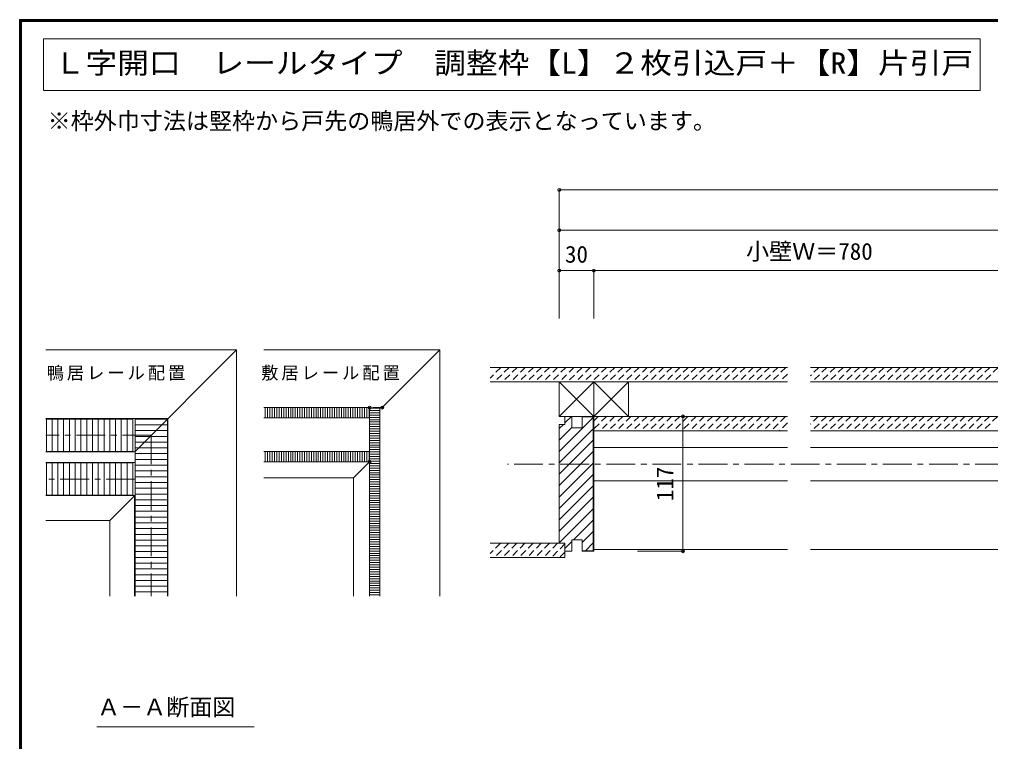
# Model space of a CAD drawing. Units: millimetres, scale not verified. Extents: x -957 to 993, y -689 to 708.
# Drawn here: x -957 to -115, y 81 to 708 of the extents above; entities that cross this region are included whole.
import ezdxf
from ezdxf.enums import TextEntityAlignment as Align

# ---------------------------------------------------------------- set-up
doc = ezdxf.new("R2010")
doc.units = ezdxf.units.MM
doc.header["$LTSCALE"] = 5
doc.header["$PDMODE"] = 32
doc.header["$PDSIZE"] = 2.5
for name, pattern in [('CHAIN1', [8, 5, -1, 1, -1]), ('DASHED1', [1.8, 1.2, -0.6]), ('DASHED2', [3, 2, -1])]:
    doc.linetypes.add(name, pattern=pattern)
for name, color, linetype, lineweight in [('0-A_文字', 7, 'Continuous', 9), ('0-B_寸法', 7, 'Continuous', 9), ('F-1_枠', 6, 'Continuous', 9), ('F-B_ﾊﾂﾁ', 7, 'Continuous', 9)]:
    doc.layers.add(name, color=color, linetype=linetype, lineweight=lineweight)
doc.layers.add('F-0_補助線', color=7, linetype='Continuous')
doc.styles.add('ＭＳ ゴシック', font='')
doc.styles.get('ＭＳ ゴシック').set_extended_font_data('MS Gothic')

msp = doc.modelspace()

# ---------------------------------------------------------------- linework, layer by layer
at = {"layer": '0-B_寸法', "color": 4}
for p, q in [((-488.859, 559.617), (-488.859, 489.617)), ((-488.859, 524.617), (-488.859, 489.617)), ((-488.859, 448.145), (-488.859, 524.617)), ((-488.859, 489.617), (-78.859, 489.617)), ((-458.859, 489.617), (715.141, 489.617)), ((-458.859, 489.617), (-458.859, 448.145))]:
    msp.add_line(p, q, dxfattribs=at)
at = {"layer": '0-B_寸法'}
for p, q in [((-934.16, 420.802), (-768.832, 420.802)), ((-856.832, 332.802), (-768.832, 420.802)), ((-768.832, 207.275), (-768.832, 420.802)), ((-592.374, 420.802), (-745.065, 420.802)), ((-641.495, 371.681), (-592.374, 420.802)), ((-592.374, 420.802), (-592.374, 207.275)), ((-548.859, 405.626), (-290.886, 405.626)), ((-270.886, 405.626), (-78.859, 405.626)), ((-548.859, 393.126), (-290.886, 393.126)), ((-488.859, 393.126), (-488.859, 363.126)), ((-458.859, 393.126), (-488.859, 363.126)), ((-488.859, 393.126), (-458.859, 363.126)), ((-458.859, 393.126), (-458.859, 363.126)), ((-428.859, 393.126), (-458.859, 363.126)), ((-458.859, 393.126), (-428.859, 363.126)), ((-428.859, 393.126), (-428.859, 363.126)), ((-270.886, 393.126), (-78.859, 393.126)), ((-653.874, 370.802), (-745.065, 370.802)), ((-743.874, 361.802), (-743.874, 370.802)), ((-741.874, 361.802), (-741.874, 370.802)), ((-739.874, 361.802), (-739.874, 370.802)), ((-737.874, 361.802), (-737.874, 370.802)), ((-735.874, 361.802), (-735.874, 370.802)), ((-733.874, 361.802), (-733.874, 370.802)), ((-731.874, 361.802), (-731.874, 370.802)), ((-729.874, 361.802), (-729.874, 370.802)), ((-727.874, 361.802), (-727.874, 370.802)), ((-725.874, 361.802), (-725.874, 370.802)), ((-723.874, 361.802), (-723.874, 370.802)), ((-721.874, 361.802), (-721.874, 370.802)), ((-719.874, 361.802), (-719.874, 370.802)), ((-717.874, 361.802), (-717.874, 370.802)), ((-715.874, 361.802), (-715.874, 370.802)), ((-713.874, 361.802), (-713.874, 370.802)), ((-711.874, 361.802), (-711.874, 370.802)), ((-709.874, 361.802), (-709.874, 370.802)), ((-707.874, 361.802), (-707.874, 370.802)), ((-705.874, 361.802), (-705.874, 370.802)), ((-703.874, 361.802), (-703.874, 370.802)), ((-701.874, 361.802), (-701.874, 370.802)), ((-699.874, 361.802), (-699.874, 370.802)), ((-697.874, 361.802), (-697.874, 370.802)), ((-695.874, 361.802), (-695.874, 370.802)), ((-693.874, 361.802), (-693.874, 370.802)), ((-691.874, 361.802), (-691.874, 370.802)), ((-689.874, 361.802), (-689.874, 370.802)), ((-687.874, 361.802), (-687.874, 370.802)), ((-685.874, 361.802), (-685.874, 370.802)), ((-683.874, 361.802), (-683.874, 370.802)), ((-681.874, 361.802), (-681.874, 370.802)), ((-679.874, 361.802), (-679.874, 370.802)), ((-677.874, 361.802), (-677.874, 370.802)), ((-675.874, 361.802), (-675.874, 370.802)), ((-673.874, 361.802), (-673.874, 370.802)), ((-671.874, 361.802), (-671.874, 370.802)), ((-669.874, 361.802), (-669.874, 370.802)), ((-667.874, 361.802), (-667.874, 370.802)), ((-665.874, 361.802), (-665.874, 370.802)), ((-663.874, 361.802), (-663.874, 370.802)), ((-661.874, 361.802), (-661.874, 370.802)), ((-659.874, 361.802), (-659.874, 370.802)), ((-657.874, 361.802), (-657.874, 370.802)), ((-655.874, 361.802), (-655.874, 370.802)), ((-653.874, 361.802), (-653.874, 370.802)), ((-650.374, 370.802), (-643.616, 370.802)), ((-644.374, 370.302), (-653.374, 370.302)), ((-653.374, 370.302), (-653.374, 207.275)), ((-644.374, 368.302), (-653.374, 368.302)), ((-644.374, 366.302), (-653.374, 366.302)), ((-644.374, 364.302), (-653.374, 364.302)), ((-644.374, 370.302), (-644.374, 207.275)), ((-488.859, 363.126), (-458.859, 363.126)), ((-483.859, 356.126), (-483.859, 363.126)), ((-477.859, 363.126), (-483.859, 363.126)), ((-478.275, 363.126), (-483.859, 357.541)), ((-477.859, 363.126), (-477.859, 353.126)), ((-468.859, 363.126), (-458.859, 363.126)), ((-468.859, 353.126), (-468.859, 363.126)), ((-468.859, 362.626), (-459.359, 362.626)), ((-459.359, 246.626), (-459.359, 362.626)), ((-458.859, 246.126), (-458.859, 363.126)), ((-458.859, 363.126), (-290.886, 363.126)), ((-381.521, 363.126), (-421.04, 363.126)), ((-381.521, 363.126), (-381.521, 246.126)), ((-270.886, 363.126), (-78.859, 363.126)), ((-828.432, 361.202), (-934.16, 361.202)), ((-933.832, 332.802), (-933.832, 360.802)), ((-928.832, 332.802), (-928.832, 360.802)), ((-923.832, 332.802), (-923.832, 360.802)), ((-918.832, 332.802), (-918.832, 360.802)), ((-913.832, 332.802), (-913.832, 360.802)), ((-908.832, 332.802), (-908.832, 360.802)), ((-903.832, 332.802), (-903.832, 360.802)), ((-898.832, 332.802), (-898.832, 360.802)), ((-893.832, 332.802), (-893.832, 360.802)), ((-888.832, 332.802), (-888.832, 360.802)), ((-883.832, 332.802), (-883.832, 360.802)), ((-878.832, 332.802), (-878.832, 360.802)), ((-873.832, 332.802), (-873.832, 360.802)), ((-868.832, 332.802), (-868.832, 360.802)), ((-863.832, 332.802), (-863.832, 360.802)), ((-856.832, 360.802), (-856.832, 207.275)), ((-828.832, 360.802), (-856.832, 360.802)), ((-828.832, 355.802), (-856.832, 355.802)), ((-828.832, 360.802), (-828.832, 207.275)), ((-828.432, 361.202), (-828.432, 207.275)), ((-653.874, 361.802), (-745.065, 361.802)), ((-644.374, 362.302), (-653.374, 362.302)), ((-644.374, 360.302), (-653.374, 360.302)), ((-644.374, 358.302), (-653.374, 358.302)), ((-644.374, 356.302), (-653.374, 356.302)), ((-644.374, 354.302), (-653.374, 354.302)), ((-459.359, 362.242), (-488.859, 332.742)), ((-483.859, 356.126), (-488.859, 356.126)), ((-488.859, 253.126), (-488.859, 356.126)), ((-485.275, 356.126), (-488.859, 352.541)), ((-828.832, 350.802), (-856.832, 350.802)), ((-828.832, 345.802), (-856.832, 345.802)), ((-644.374, 352.302), (-653.374, 352.302)), ((-644.374, 350.302), (-653.374, 350.302)), ((-644.374, 348.302), (-653.374, 348.302)), ((-644.374, 346.302), (-653.374, 346.302)), ((-477.859, 353.642), (-488.859, 342.642)), ((-459.359, 352.343), (-488.859, 322.843)), ((-468.859, 353.126), (-477.859, 353.126)), ((-458.859, 350.626), (-290.886, 350.626)), ((-270.886, 350.626), (-78.859, 350.626)), ((-828.832, 340.802), (-856.832, 340.802)), ((-644.374, 344.302), (-653.374, 344.302)), ((-644.374, 342.302), (-653.374, 342.302)), ((-644.374, 340.302), (-653.374, 340.302)), ((-644.374, 338.302), (-653.374, 338.302)), ((-459.359, 342.443), (-488.859, 312.943)), ((-858.832, 332.802), (-934.16, 332.802)), ((-856.832, 332.402), (-934.16, 332.402)), ((-828.832, 335.802), (-856.832, 335.802)), ((-828.832, 330.802), (-856.832, 330.802)), ((-653.874, 332.802), (-745.065, 332.802)), ((-743.874, 332.802), (-743.874, 323.802)), ((-741.874, 332.802), (-741.874, 323.802)), ((-739.874, 332.802), (-739.874, 323.802)), ((-737.874, 332.802), (-737.874, 323.802)), ((-735.874, 332.802), (-735.874, 323.802)), ((-733.874, 332.802), (-733.874, 323.802)), ((-731.874, 332.802), (-731.874, 323.802)), ((-729.874, 332.802), (-729.874, 323.802)), ((-727.874, 332.802), (-727.874, 323.802)), ((-725.874, 332.802), (-725.874, 323.802)), ((-723.874, 332.802), (-723.874, 323.802)), ((-721.874, 332.802), (-721.874, 323.802)), ((-719.874, 332.802), (-719.874, 323.802)), ((-717.874, 332.802), (-717.874, 323.802)), ((-715.874, 332.802), (-715.874, 323.802)), ((-713.874, 332.802), (-713.874, 323.802)), ((-711.874, 332.802), (-711.874, 323.802)), ((-709.874, 332.802), (-709.874, 323.802)), ((-707.874, 332.802), (-707.874, 323.802)), ((-705.874, 332.802), (-705.874, 323.802)), ((-703.874, 332.802), (-703.874, 323.802)), ((-701.874, 332.802), (-701.874, 323.802)), ((-699.874, 332.802), (-699.874, 323.802)), ((-697.874, 332.802), (-697.874, 323.802)), ((-695.874, 332.802), (-695.874, 323.802)), ((-693.874, 332.802), (-693.874, 323.802)), ((-691.874, 332.802), (-691.874, 323.802)), ((-689.874, 332.802), (-689.874, 323.802)), ((-687.874, 332.802), (-687.874, 323.802)), ((-685.874, 332.802), (-685.874, 323.802)), ((-683.874, 332.802), (-683.874, 323.802)), ((-681.874, 332.802), (-681.874, 323.802)), ((-679.874, 332.802), (-679.874, 323.802)), ((-677.874, 332.802), (-677.874, 323.802)), ((-675.874, 332.802), (-675.874, 323.802)), ((-673.874, 332.802), (-673.874, 323.802)), ((-671.874, 332.802), (-671.874, 323.802)), ((-669.874, 332.802), (-669.874, 323.802)), ((-667.874, 332.802), (-667.874, 323.802)), ((-665.874, 332.802), (-665.874, 323.802)), ((-663.874, 332.802), (-663.874, 323.802)), ((-661.874, 332.802), (-661.874, 323.802)), ((-659.874, 332.802), (-659.874, 323.802)), ((-657.874, 332.802), (-657.874, 323.802)), ((-655.874, 332.802), (-655.874, 323.802)), ((-653.874, 332.802), (-653.874, 323.802)), ((-644.374, 336.302), (-653.374, 336.302)), ((-644.374, 334.302), (-653.374, 334.302)), ((-644.374, 332.302), (-653.374, 332.302)), ((-644.374, 330.302), (-653.374, 330.302)), ((-459.359, 332.544), (-488.859, 303.044)), ((-290.886, 336.026), (-458.859, 336.026)), ((89.114, 336.026), (-270.886, 336.026)), ((-856.832, 323.202), (-934.16, 323.202)), ((-858.832, 322.802), (-934.16, 322.802)), ((-933.832, 294.802), (-933.832, 322.802)), ((-928.832, 294.802), (-928.832, 322.802)), ((-923.832, 294.802), (-923.832, 322.802)), ((-918.832, 294.802), (-918.832, 322.802)), ((-913.832, 294.802), (-913.832, 322.802)), ((-908.832, 294.802), (-908.832, 322.802)), ((-903.832, 294.802), (-903.832, 322.802)), ((-898.832, 294.802), (-898.832, 322.802)), ((-893.832, 294.802), (-893.832, 322.802)), ((-888.832, 294.802), (-888.832, 322.802)), ((-883.832, 294.802), (-883.832, 322.802)), ((-878.832, 294.802), (-878.832, 322.802)), ((-873.832, 294.802), (-873.832, 322.802)), ((-868.832, 294.802), (-868.832, 322.802)), ((-863.832, 294.802), (-863.832, 322.802)), ((-858.832, 294.802), (-858.832, 322.802)), ((-828.832, 325.802), (-856.832, 325.802)), ((-828.832, 320.802), (-856.832, 320.802)), ((-653.874, 323.802), (-745.065, 323.802)), ((-654.252, 322.923), (-667.374, 309.802)), ((-644.374, 328.302), (-653.374, 328.302)), ((-644.374, 326.302), (-653.374, 326.302)), ((-644.374, 324.302), (-653.374, 324.302)), ((-644.374, 322.302), (-653.374, 322.302)), ((-644.374, 320.302), (-653.374, 320.302)), ((-459.359, 322.644), (-488.859, 293.144)), ((-828.832, 315.802), (-856.832, 315.802)), ((-644.374, 318.302), (-653.374, 318.302)), ((-644.374, 316.302), (-653.374, 316.302)), ((-644.374, 314.302), (-653.374, 314.302)), ((-644.374, 312.302), (-653.374, 312.302)), ((-459.359, 312.745), (-488.859, 283.245)), ((-828.832, 310.802), (-856.832, 310.802)), ((-828.832, 305.802), (-856.832, 305.802)), ((-667.374, 309.802), (-745.065, 309.802)), ((-667.374, 309.802), (-667.374, 207.275)), ((-644.374, 310.302), (-653.374, 310.302)), ((-644.374, 308.302), (-653.374, 308.302)), ((-644.374, 306.302), (-653.374, 306.302)), ((-644.374, 304.302), (-653.374, 304.302)), ((-290.886, 307.226), (-458.859, 307.226)), ((89.114, 307.226), (-270.886, 307.226)), ((-828.832, 300.802), (-856.832, 300.802)), ((-828.832, 295.802), (-856.832, 295.802)), ((-644.374, 302.302), (-653.374, 302.302)), ((-644.374, 300.302), (-653.374, 300.302)), ((-644.374, 298.302), (-653.374, 298.302)), ((-644.374, 296.302), (-653.374, 296.302)), ((-459.359, 302.845), (-488.859, 273.345)), ((-858.832, 294.802), (-934.16, 294.802)), ((-857.232, 294.402), (-934.16, 294.402)), ((-857.232, 294.402), (-857.232, 207.275)), ((-828.832, 290.802), (-856.832, 290.802)), ((-644.374, 294.302), (-653.374, 294.302)), ((-644.374, 292.302), (-653.374, 292.302)), ((-644.374, 290.302), (-653.374, 290.302)), ((-644.374, 288.302), (-653.374, 288.302)), ((-459.359, 292.946), (-488.859, 263.446)), ((-828.832, 285.802), (-856.832, 285.802)), ((-828.832, 280.802), (-856.832, 280.802)), ((-644.374, 286.302), (-653.374, 286.302)), ((-644.374, 284.302), (-653.374, 284.302)), ((-644.374, 282.302), (-653.374, 282.302)), ((-644.374, 280.302), (-653.374, 280.302)), ((-644.374, 278.302), (-653.374, 278.302)), ((-459.359, 283.046), (-488.859, 253.546)), ((-934.16, 272.802), (-878.832, 272.802)), ((-878.832, 207.275), (-878.832, 272.802)), ((-828.832, 275.802), (-856.832, 275.802)), ((-828.832, 270.802), (-856.832, 270.802)), ((-644.374, 276.302), (-653.374, 276.302)), ((-644.374, 274.302), (-653.374, 274.302)), ((-644.374, 272.302), (-653.374, 272.302)), ((-644.374, 270.302), (-653.374, 270.302)), ((-459.359, 273.147), (-476.381, 256.126)), ((-828.832, 265.802), (-856.832, 265.802)), ((-644.374, 268.302), (-653.374, 268.302)), ((-644.374, 266.302), (-653.374, 266.302)), ((-644.374, 264.302), (-653.374, 264.302)), ((-644.374, 262.302), (-653.374, 262.302)), ((-488.859, 253.126), (-488.859, 269.126)), ((-459.359, 263.247), (-468.859, 253.747)), ((-828.832, 260.802), (-856.832, 260.802)), ((-828.832, 255.802), (-856.832, 255.802)), ((-644.374, 260.302), (-653.374, 260.302)), ((-644.374, 258.302), (-653.374, 258.302)), ((-644.374, 256.302), (-653.374, 256.302)), ((-644.374, 254.302), (-653.374, 254.302)), ((-548.859, 253.126), (-483.859, 253.126)), ((-483.859, 253.126), (-488.859, 253.126)), ((-477.859, 254.647), (-483.859, 248.647)), ((-483.859, 253.126), (-483.859, 246.126)), ((-483.859, 240.626), (-483.859, 253.126)), ((-477.859, 256.126), (-477.859, 246.126)), ((-468.859, 256.126), (-477.859, 256.126)), ((-468.859, 256.126), (-468.859, 246.126)), ((-459.359, 253.348), (-466.082, 246.626)), ((-828.832, 250.802), (-856.832, 250.802)), ((-828.832, 245.802), (-856.832, 245.802)), ((-644.374, 252.302), (-653.374, 252.302)), ((-644.374, 250.302), (-653.374, 250.302)), ((-644.374, 248.302), (-653.374, 248.302)), ((-644.374, 246.302), (-653.374, 246.302)), ((-477.859, 246.126), (-483.859, 246.126)), ((-468.859, 246.626), (-459.359, 246.626)), ((-468.859, 246.126), (-458.859, 246.126)), ((-458.859, 247.626), (-290.886, 247.626)), ((-381.521, 246.126), (-421.04, 246.126)), ((-270.886, 247.626), (89.114, 247.626)), ((-828.832, 240.802), (-856.832, 240.802)), ((-644.374, 244.302), (-653.374, 244.302)), ((-644.374, 242.302), (-653.374, 242.302)), ((-644.374, 240.302), (-653.374, 240.302)), ((-644.374, 238.302), (-653.374, 238.302)), ((-644.374, 236.302), (-653.374, 236.302)), ((-548.859, 240.626), (-483.859, 240.626)), ((-828.832, 235.802), (-856.832, 235.802)), ((-828.832, 230.802), (-856.832, 230.802)), ((-644.374, 234.302), (-653.374, 234.302)), ((-644.374, 232.302), (-653.374, 232.302)), ((-644.374, 230.302), (-653.374, 230.302)), ((-644.374, 228.302), (-653.374, 228.302)), ((-828.832, 225.802), (-856.832, 225.802)), ((-828.832, 220.802), (-856.832, 220.802)), ((-644.374, 226.302), (-653.374, 226.302)), ((-644.374, 224.302), (-653.374, 224.302)), ((-644.374, 222.302), (-653.374, 222.302)), ((-644.374, 220.302), (-653.374, 220.302)), ((-828.832, 215.802), (-856.832, 215.802)), ((-828.832, 210.802), (-856.832, 210.802)), ((-644.374, 218.302), (-653.374, 218.302)), ((-644.374, 216.302), (-653.374, 216.302)), ((-644.374, 214.302), (-653.374, 214.302)), ((-644.374, 212.302), (-653.374, 212.302)), ((-644.374, 210.302), (-653.374, 210.302)), ((-644.374, 208.302), (-653.374, 208.302)), ((-753.588, 93.893), (-890.015, 93.893))]:
    msp.add_line(p, q, dxfattribs=at)
at = {"layer": '0-B_寸法', "linetype": 'DASHED1'}
for p, q in [((-539.51, 405.626), (-548.859, 396.276)), ((-532.439, 405.626), (-544.939, 393.126)), ((-525.368, 405.626), (-537.868, 393.126)), ((-518.297, 405.626), (-530.797, 393.126)), ((-511.226, 405.626), (-523.726, 393.126)), ((-504.373, 405.626), (-516.873, 393.126)), ((-497.302, 405.626), (-509.802, 393.126)), ((-490.231, 405.626), (-502.731, 393.126)), ((-483.16, 405.626), (-495.66, 393.126)), ((-476.088, 405.626), (-488.588, 393.126)), ((-469.235, 405.408), (-481.517, 393.126)), ((-461.946, 405.626), (-474.446, 393.126)), ((-454.875, 405.626), (-467.375, 393.126)), ((-447.804, 405.626), (-460.304, 393.126)), ((-440.733, 405.626), (-453.233, 393.126)), ((-433.662, 405.626), (-446.162, 393.126)), ((-426.591, 405.626), (-439.091, 393.126)), ((-419.52, 405.626), (-432.02, 393.126)), ((-412.449, 405.626), (-424.949, 393.126)), ((-405.596, 405.408), (-417.878, 393.126)), ((-398.307, 405.626), (-410.807, 393.126)), ((-391.236, 405.626), (-403.736, 393.126)), ((-384.165, 405.626), (-396.665, 393.126)), ((-377.094, 405.626), (-389.594, 393.126)), ((-370.022, 405.626), (-382.522, 393.126)), ((-362.951, 405.626), (-375.451, 393.126)), ((-355.88, 405.626), (-368.38, 393.126)), ((-348.809, 405.626), (-361.309, 393.126)), ((-341.956, 405.408), (-354.238, 393.126)), ((-334.667, 405.626), (-347.167, 393.126)), ((-327.596, 405.626), (-340.096, 393.126)), ((-320.525, 405.626), (-333.025, 393.126)), ((-313.454, 405.626), (-325.954, 393.126)), ((-306.383, 405.626), (-318.883, 393.126)), ((-299.312, 405.626), (-311.812, 393.126)), ((-292.241, 405.626), (-304.741, 393.126)), ((-263.712, 405.626), (-270.886, 398.451)), ((-256.641, 405.626), (-269.141, 393.126)), ((-249.569, 405.626), (-262.069, 393.126)), ((-242.498, 405.626), (-254.998, 393.126)), ((-235.427, 405.626), (-247.927, 393.126)), ((-228.356, 405.626), (-240.856, 393.126)), ((-221.285, 405.626), (-233.785, 393.126)), ((-214.214, 405.626), (-226.714, 393.126)), ((-207.361, 405.408), (-219.643, 393.126)), ((-200.072, 405.626), (-212.572, 393.126)), ((-193.001, 405.626), (-205.501, 393.126)), ((-185.93, 405.626), (-198.43, 393.126)), ((-178.859, 405.626), (-191.359, 393.126)), ((-171.788, 405.626), (-184.288, 393.126)), ((-164.717, 405.626), (-177.217, 393.126)), ((-157.646, 405.626), (-170.146, 393.126)), ((-150.574, 405.626), (-163.074, 393.126)), ((-143.503, 405.626), (-156.003, 393.126)), ((-136.65, 405.408), (-148.932, 393.126)), ((-129.361, 405.626), (-141.861, 393.126)), ((-122.29, 405.626), (-134.79, 393.126)), ((-115.219, 405.626), (-127.719, 393.126)), ((-108.148, 405.626), (-120.648, 393.126)), ((-290.886, 399.909), (-297.67, 393.126)), ((-454.954, 363.126), (-458.859, 359.22)), ((-447.883, 363.126), (-458.859, 352.149)), ((-440.812, 363.126), (-453.312, 350.626)), ((-433.741, 363.126), (-446.241, 350.626)), ((-426.67, 363.126), (-439.17, 350.626)), ((-419.599, 363.126), (-432.099, 350.626)), ((-412.528, 363.126), (-425.028, 350.626)), ((-405.457, 363.126), (-417.957, 350.626)), ((-398.385, 363.126), (-410.885, 350.626)), ((-391.314, 363.126), (-403.814, 350.626)), ((-384.243, 363.126), (-396.743, 350.626)), ((-377.172, 363.126), (-389.672, 350.626)), ((-370.101, 363.126), (-382.601, 350.626)), ((-363.03, 363.126), (-375.53, 350.626)), ((-355.959, 363.126), (-368.459, 350.626)), ((-348.888, 363.126), (-361.388, 350.626)), ((-341.817, 363.126), (-354.317, 350.626)), ((-334.746, 363.126), (-347.246, 350.626)), ((-327.675, 363.126), (-340.175, 350.626)), ((-320.604, 363.126), (-333.104, 350.626)), ((-313.533, 363.126), (-326.033, 350.626)), ((-306.462, 363.126), (-318.962, 350.626)), ((-299.39, 363.126), (-311.89, 350.626)), ((-292.537, 362.908), (-304.819, 350.626)), ((-264.141, 363.126), (-270.886, 356.38)), ((-257.069, 363.126), (-269.569, 350.626)), ((-249.998, 363.126), (-262.498, 350.626)), ((-242.927, 363.126), (-255.427, 350.626)), ((-235.856, 363.126), (-248.356, 350.626)), ((-228.785, 363.126), (-241.285, 350.626)), ((-221.714, 363.126), (-234.214, 350.626)), ((-214.643, 363.126), (-227.143, 350.626)), ((-207.572, 363.126), (-220.072, 350.626)), ((-200.501, 363.126), (-213.001, 350.626)), ((-193.43, 363.126), (-205.93, 350.626)), ((-186.359, 363.126), (-198.859, 350.626)), ((-179.288, 363.126), (-191.788, 350.626)), ((-172.217, 363.126), (-184.717, 350.626)), ((-165.146, 363.126), (-177.646, 350.626)), ((-158.074, 363.126), (-170.574, 350.626)), ((-151.003, 363.126), (-163.503, 350.626)), ((-143.932, 363.126), (-156.432, 350.626)), ((-136.861, 363.126), (-149.361, 350.626)), ((-129.79, 363.126), (-142.29, 350.626)), ((-122.719, 363.126), (-135.219, 350.626)), ((-115.648, 363.126), (-128.148, 350.626)), ((-108.577, 363.126), (-121.077, 350.626)), ((-290.886, 357.488), (-297.748, 350.626)), ((-539.79, 253.126), (-548.859, 244.056)), ((-532.719, 253.126), (-545.219, 240.626)), ((-525.648, 253.126), (-538.148, 240.626)), ((-518.577, 253.126), (-531.077, 240.626)), ((-511.506, 253.126), (-524.006, 240.626)), ((-504.435, 253.126), (-516.935, 240.626)), ((-497.364, 253.126), (-509.864, 240.626)), ((-490.293, 253.126), (-502.793, 240.626)), ((-483.859, 252.488), (-495.722, 240.626)), ((-483.859, 245.417), (-488.651, 240.626))]:
    msp.add_line(p, q, dxfattribs=at)
at = {"layer": '0-B_寸法', "linetype": 'CHAIN1'}
for p, q in [((-842.832, 346.802), (-934.16, 346.802)), ((-842.832, 346.802), (-842.832, 207.275)), ((777.018, 321.626), (-533.809, 321.626)), ((-856.832, 308.802), (-934.16, 308.802))]:
    msp.add_line(p, q, dxfattribs=at)
at = {"layer": '0-B_寸法', "linetype": 'DASHED2'}
for p, q in [((-458.859, 306.626), (-458.859, 336.626)), ((-458.859, 268.626), (-458.859, 298.626))]:
    msp.add_line(p, q, dxfattribs=at)
at = {"layer": '0-B_寸法', "color": 4}
for points in [[(-488.859, 559.617), (770.141, 559.617), (770.141, 448.145)], [(-488.859, 524.617), (715.141, 524.617), (770.141, 524.617)]]:
    msp.add_lwpolyline(points, dxfattribs=at)
at = {"layer": '0-B_寸法'}
for points in [[(-858.832, 332.802), (-858.832, 360.802), (-934.16, 360.802)], [(-878.832, 272.802), (-856.832, 294.802), (-856.832, 332.802)]]:
    msp.add_lwpolyline(points, dxfattribs=at)
for centre, start, end in [((-650.374, 367.802), 90, 180), ((-643.616, 373.802), 270, 315), ((-656.374, 325.044), 315, 360)]:
    msp.add_arc(centre, 3, start, end, dxfattribs=at)
for p in [(-488.859, 559.617), (-488.859, 524.617), (-488.859, 489.617), (-458.859, 489.617), (-653.374, 370.802), (-642.374, 370.802), (-381.521, 363.126), (-653.374, 323.802), (-381.521, 246.126)]:
    msp.add_point(p, dxfattribs=at)
at = {"layer": 'F-1_枠'}
for p, q in [((-957.218, 707.602), (-957.218, -689.065)), ((-957.218, 707.602), (992.782, 707.602)), ((-957.218, 706.769), (992.782, 706.769)), ((-957.218, 705.935), (992.782, 705.935)), ((-956.385, 707.602), (-956.385, -689.065)), ((-955.551, 707.602), (-955.551, -689.065))]:
    msp.add_line(p, q, dxfattribs=at)
at = {"layer": 'F-B_ﾊﾂﾁ'}
for p, q in [((-936.448, 690.897), (-936.448, 645.897)), ((-936.448, 645.897), (-123.751, 645.897))]:
    msp.add_line(p, q, dxfattribs=at)
msp.add_lwpolyline([(-936.448, 690.897), (-123.751, 690.897), (-123.751, 645.897)], dxfattribs=at)

# ---------------------------------------------------------------- texts
at = {"layer": '0-A_文字', "style": 'ＭＳ ゴシック'}
msp.add_text('※枠外巾寸法は竪枠から戸先の鴨居外での表示となっています。', height=14.66, dxfattribs=at).set_placement((-932.755, 607.806), align=Align.BOTTOM_LEFT)
at = {"layer": '0-B_寸法', "style": 'ＭＳ ゴシック'}
for s, p in [('30', (-483.859, 492.117)), ('Ａ－Ａ断面図', (-889.822, 99.216))]:
    msp.add_text(s, height=14.66, dxfattribs=at).set_placement(p, align=Align.BOTTOM_LEFT)
msp.add_text('117', height=14.66, rotation=90, dxfattribs=at).set_placement((-385.512, 289.626), align=Align.BOTTOM_LEFT)
at = {"layer": '0-B_寸法', "char_height": 11, "attachment_point": 7, "style": 'ＭＳ ゴシック'}
for s, insert in [('\\T1.17;鴨居レール配置', (-933.618, 394.192)), ('\\T1.17;敷居レール配置', (-747.505, 394.192))]:
    msp.add_mtext(s, dxfattribs=dict(at, insert=insert))
at = {"layer": 'F-0_補助線', "style": 'ＭＳ ゴシック'}
msp.add_text('小壁Ｗ＝780', height=14.66, dxfattribs=at).set_placement((-326.761, 494.628), align=Align.BOTTOM_LEFT)
at = {"layer": 'F-B_ﾊﾂﾁ', "style": 'ＭＳ ゴシック', "width": 1.1}
msp.add_text('Ｌ字開口\u3000レールタイプ\u3000調整枠【L】２枚引込戸＋【R】片引戸', height=18.33, dxfattribs=at).set_placement((-927.321, 655.158), align=Align.BOTTOM_LEFT)

doc.saveas('drawing.dxf')
